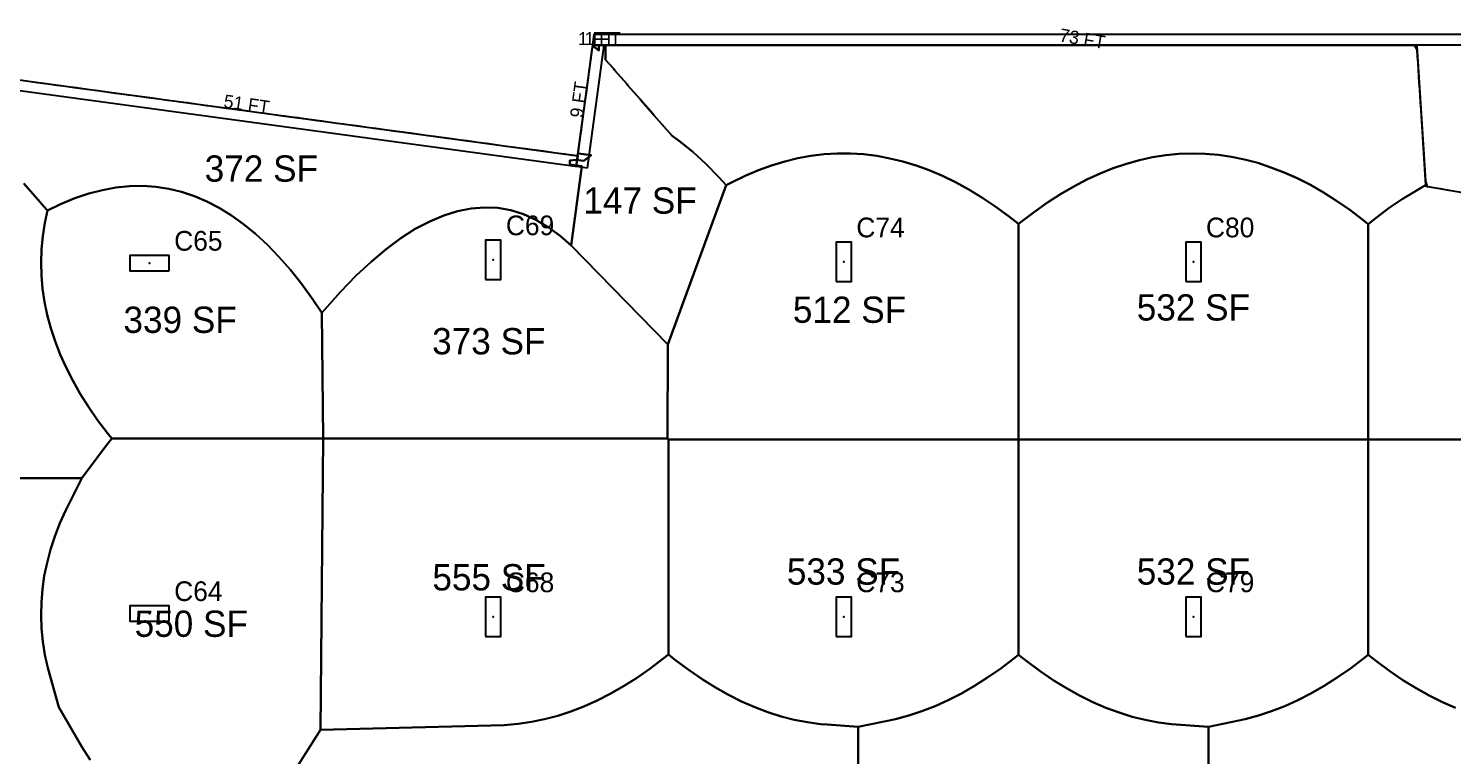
# Model space of a CAD drawing. Header units: metres. Extents: x 3272 to 9634, y 5311 to 56288.
# Drawn here: x 6863 to 8163, y 47440 to 48104 of the extents above; entities that cross this region are included whole.
import ezdxf
from ezdxf.enums import TextEntityAlignment as Align

# ---------------------------------------------------------------- set-up
doc = ezdxf.new("R2010")
doc.units = ezdxf.units.M
for name, color, linetype in [('BOUNDARY', 5, 'Continuous'), ('COL-LABEL', 2, 'Continuous'), ('COLS', 2, 'Continuous'), ('FLOOR_5_AREA_LABELS', 3, 'Continuous'), ('FLOOR_5_BOUNDARY', 5, 'Continuous'), ('FLOOR_5_COLUMNS', 7, 'Continuous'), ('FLOOR_5_FASCADE_COLUMNS', 30, 'Continuous'), ('FLOOR_5_FASCADE_WALLS', 4, 'Continuous'), ('FLOOR_5_LARGE_TRIBUTARY', 6, 'Continuous'), ('FLOOR_5_TRIBUTARY_COL_45', 2, 'Continuous'), ('FLOOR_5_TRIBUTARY_COL_46', 2, 'Continuous'), ('FLOOR_5_TRIBUTARY_COL_49', 2, 'Continuous'), ('FLOOR_5_TRIBUTARY_COL_50', 2, 'Continuous'), ('FLOOR_5_TRIBUTARY_COL_54', 2, 'Continuous'), ('FLOOR_5_TRIBUTARY_COL_58', 2, 'Continuous'), ('FLOOR_5_TRIBUTARY_COL_59', 2, 'Continuous'), ('FLOOR_5_TRIBUTARY_COL_62', 2, 'Continuous'), ('FLOOR_5_TRIBUTARY_COL_63', 2, 'Continuous'), ('FLOOR_5_TRIBUTARY_COL_64', 2, 'Continuous'), ('FLOOR_5_WALL_TRIBUTARY_161', 1, 'Continuous'), ('FLOOR_5_WALL_TRIBUTARY_162', 1, 'Continuous'), ('FLOOR_5_WALL_TRIBUTARY_164', 1, 'Continuous'), ('FLOOR_5_WALL_TRIBUTARY_165', 1, 'Continuous'), ('FLOOR_5_WALL_TRIBUTARY_180', 1, 'Continuous'), ('FLOOR_5_WALL_TRIBUTARY_181', 1, 'Continuous'), ('FLOOR_5_WALL_TRIBUTARY_182', 1, 'Continuous'), ('FLOOR_5_WALL_TRIBUTARY_183', 1, 'Continuous'), ('WALL', 4, 'Continuous')]:
    doc.layers.add(name, color=color, linetype=linetype)

msp = doc.modelspace()

# ---------------------------------------------------------------- linework, layer by layer
at = {"layer": 'BOUNDARY'}
msp.add_lwpolyline([(6775.5, 48068), (7364.4, 47988), (7378.1, 48089), (8127.7, 48089), (8130.4, 48088.2), (8138.7, 47960.2), (8174.2, 47954.2)], dxfattribs=at)
at = {"layer": 'COLS'}
for points in [[(7280.2, 47874.9), (7294.2, 47874.9), (7294.2, 47910.9), (7280.2, 47910.9)], [(7600.2, 47873), (7614.2, 47873), (7614.2, 47909), (7600.2, 47909)], [(7919.5, 47873), (7933.5, 47873), (7933.5, 47909), (7919.5, 47909)], [(6991.3, 47882.8), (6991.3, 47896.8), (6955.3, 47896.8), (6955.3, 47882.8)], [(7280.2, 47548.9), (7294.2, 47548.9), (7294.2, 47584.9), (7280.2, 47584.9)], [(7600.2, 47548.9), (7614.2, 47548.9), (7614.2, 47584.9), (7600.2, 47584.9)], [(7919.5, 47548.9), (7933.5, 47548.9), (7933.5, 47584.9), (7919.5, 47584.9)], [(6991.3, 47562.8), (6991.3, 47576.8), (6955.3, 47576.8), (6955.3, 47562.8)]]:
    msp.add_lwpolyline(points, close=True, dxfattribs=at)
at = {"layer": 'FLOOR_5_BOUNDARY'}
msp.add_lwpolyline([(6775.5, 48068), (7364.4, 47988), (7378.1, 48089), (8127.7, 48089), (8130.4, 48088.2), (8138.7, 47960.2), (8174.2, 47954.2)], dxfattribs=at)
at = {"layer": 'FLOOR_5_COLUMNS'}
for p in [(6973.3, 47889.8), (7287.2, 47892.9), (7607.2, 47891), (7926.5, 47891), (6973.3, 47569.8), (7287.2, 47566.9), (7607.2, 47566.9), (7926.5, 47566.9)]:
    msp.add_point(p, dxfattribs=at)
at = {"layer": 'FLOOR_5_FASCADE_COLUMNS'}
msp.add_lwpolyline([(8140.1, 47960), (8146, 47959), (8151.9, 47958), (8157.8, 47957), (8163.7, 47956)], dxfattribs=at)
at = {"layer": 'FLOOR_5_FASCADE_WALLS'}
for points in [[(7364.3, 47988.1), (7365.2, 47993.9), (7366, 47999.9), (7366.8, 48005.8), (7367.6, 48011.8), (7368.4, 48017.7), (7369.2, 48023.6), (7370, 48029.6), (7370.8, 48035.5), (7371.6, 48041.5), (7372.4, 48047.4), (7373.2, 48053.4), (7374, 48059.3), (7374.8, 48065.3), (7375.6, 48071.2), (7376.5, 48077.2), (7377.3, 48083.1), (7378.1, 48089)], [(7378.1, 48089), (7384.1, 48089)], [(7384.1, 48089), (7390.1, 48089)], [(7390.1, 48089), (7396.1, 48089), (7402.1, 48089), (7408.1, 48089), (7414.1, 48089), (7420.1, 48089), (7426.1, 48089), (7432.1, 48089), (7438.1, 48089), (7444.1, 48089), (7450.1, 48089), (7456.1, 48089), (7462.1, 48089), (7468.1, 48089), (7474.1, 48089), (7480.1, 48089), (7486.1, 48089), (7492.1, 48089), (7498.1, 48089), (7504.1, 48089), (7510.1, 48089), (7516.1, 48089), (7522.1, 48089), (7528.1, 48089), (7534.1, 48089), (7540.1, 48089), (7546.1, 48089), (7552.1, 48089), (7558.1, 48089), (7564.1, 48089), (7570.1, 48089), (7576.1, 48089), (7582.1, 48089), (7588.1, 48089), (7594.1, 48089), (7600.1, 48089), (7606.1, 48089), (7612.1, 48089), (7618.1, 48089), (7624.1, 48089), (7630.1, 48089), (7636.1, 48089), (7642.1, 48089), (7648.1, 48089), (7654.1, 48089), (7660.1, 48089), (7666.1, 48089), (7672.1, 48089), (7678.1, 48089), (7684.1, 48089), (7690.1, 48089), (7696.1, 48089), (7702.1, 48089), (7708.1, 48089), (7714.1, 48089), (7720.1, 48089), (7726.1, 48089), (7732.1, 48089), (7738.1, 48089), (7744.1, 48089), (7750.1, 48089), (7756.1, 48089), (7762.1, 48089), (7768.1, 48089), (7774.1, 48089), (7780.1, 48089), (7786.1, 48089), (7792.1, 48089), (7798.1, 48089), (7804.1, 48089), (7810.1, 48089), (7816.1, 48089), (7822.1, 48089), (7828.1, 48089), (7834.1, 48089), (7840.1, 48089), (7846.1, 48089), (7852.1, 48089), (7858.1, 48089), (7864.1, 48089), (7870.1, 48089), (7876.1, 48089), (7882.1, 48089), (7888.1, 48089), (7894.1, 48089), (7900.1, 48089), (7906.1, 48089), (7912.1, 48089), (7918.1, 48089), (7924.1, 48089), (7930.1, 48089), (7936.1, 48089), (7942.1, 48089), (7948.1, 48089), (7954.1, 48089), (7960.1, 48089), (7966.1, 48089), (7972.1, 48089), (7978.1, 48089), (7984.1, 48089), (7990.1, 48089), (7996.1, 48089), (8002.1, 48089), (8008.1, 48089), (8014.1, 48089), (8020.1, 48089), (8026.1, 48089), (8032.1, 48089), (8038.1, 48089), (8044.1, 48089), (8050.1, 48089), (8056.1, 48089), (8062.1, 48089), (8068.1, 48089), (8074.1, 48089), (8080.1, 48089), (8086.1, 48089), (8092.1, 48089), (8098.1, 48089), (8104.1, 48089), (8110.1, 48089), (8116.1, 48089), (8122.1, 48089), (8128.1, 48088.9), (8130.6, 48084.6), (8131, 48078.6), (8131.4, 48072.6), (8131.8, 48066.6), (8132.2, 48060.6), (8132.5, 48054.6), (8132.9, 48048.6), (8133.3, 48042.7), (8133.7, 48036.7), (8134.1, 48030.7), (8134.5, 48024.7), (8134.9, 48018.7), (8135.3, 48012.7), (8135.7, 48006.7), (8136.1, 48000.7), (8136.5, 47994.8), (8136.8, 47988.8), (8137.2, 47982.8), (8137.6, 47976.8), (8138, 47970.8), (8138.4, 47964.8), (8140.1, 47960)], [(6858.9, 48056.6), (6864.9, 48055.8), (6870.8, 48055), (6876.8, 48054.2), (6882.7, 48053.4), (6888.6, 48052.6), (6894.6, 48051.8), (6900.5, 48051), (6906.5, 48050.2), (6912.4, 48049.4), (6918.4, 48048.6), (6924.3, 48047.8), (6930.3, 48047), (6936.2, 48046.1), (6942.2, 48045.3), (6948.1, 48044.5), (6954, 48043.7), (6960, 48042.9), (6965.9, 48042.1), (6971.9, 48041.3), (6977.8, 48040.5), (6983.8, 48039.7), (6989.7, 48038.9), (6995.7, 48038.1), (7001.6, 48037.3), (7007.6, 48036.5), (7013.5, 48035.7), (7019.4, 48034.9), (7025.4, 48034), (7031.3, 48033.2), (7037.3, 48032.4), (7043.2, 48031.6), (7049.2, 48030.8), (7055.1, 48030), (7061.1, 48029.2), (7067, 48028.4), (7073, 48027.6), (7078.9, 48026.8), (7084.8, 48026), (7090.8, 48025.2), (7096.7, 48024.4), (7102.7, 48023.6), (7108.6, 48022.8), (7114.6, 48021.9), (7120.5, 48021.1), (7126.5, 48020.3), (7132.4, 48019.5), (7138.4, 48018.7), (7144.3, 48017.9), (7150.2, 48017.1), (7156.2, 48016.3), (7162.1, 48015.5), (7168.1, 48014.7), (7174, 48013.9), (7180, 48013.1), (7185.9, 48012.3), (7191.9, 48011.5), (7197.8, 48010.6), (7203.8, 48009.8), (7209.7, 48009), (7215.6, 48008.2), (7221.6, 48007.4), (7227.5, 48006.6), (7233.5, 48005.8), (7239.4, 48005), (7245.4, 48004.2), (7251.3, 48003.4), (7257.3, 48002.6), (7263.2, 48001.8), (7269.2, 48001), (7275.1, 48000.2), (7281.1, 47999.4), (7287, 47998.5), (7292.9, 47997.7), (7298.9, 47996.9), (7304.8, 47996.1), (7310.8, 47995.3), (7316.7, 47994.5), (7322.7, 47993.7), (7328.6, 47992.9), (7334.6, 47992.1), (7340.5, 47991.3), (7346.5, 47990.5), (7352.4, 47989.7), (7358.3, 47988.9), (7364.3, 47988.1)]]:
    msp.add_lwpolyline(points, dxfattribs=at)
at = {"layer": 'FLOOR_5_LARGE_TRIBUTARY'}
for points in [[(7357.1, 47983.6), (7362.8, 47984.2), (7369.8, 47983.3), (7376.5, 47988.4), (7364.6, 47990), (7365.7, 47998), (7367.3, 48009.8), (7368.9, 48021.7), (7370.6, 48033.6), (7372.2, 48045.5), (7373.8, 48057.4), (7375.4, 48069.3), (7377, 48081.2), (7378, 48088.5), (7383.7, 48084), (7383.7, 48089), (7389.7, 48089), (7389.7, 48075.6), (7397.3, 48067.3), (7397.8, 48066.3), (7409.3, 48053.4), (7409.8, 48052.5), (7421.3, 48039.6), (7421.9, 48038.8), (7433.3, 48025.9), (7433.9, 48025), (7445.3, 48012.1), (7445.9, 48011.3), (7450.4, 48006.1), (7457.3, 48001.4), (7469.3, 47991.7), (7481.3, 47980.7), (7493.3, 47968.5), (7500, 47961), (7446.7, 47815.6), (7358.3, 47906), (7368.1, 47978.5), (7357.2, 47979.9), (7357.1, 47983.6)], [(7383.7, 48084), (7378, 48088.5), (7378.1, 48089), (7383.7, 48089), (7383.7, 48084)], [(7781.3, 47936.9), (7769.3, 47927.7), (7766.8, 47925.7), (7757.3, 47933.2), (7745.3, 47941.9), (7733.3, 47949.9), (7721.3, 47957.2), (7709.3, 47963.8), (7697.3, 47969.6), (7685.3, 47974.7), (7673.3, 47979), (7661.3, 47982.7), (7649.3, 47985.6), (7637.3, 47987.8), (7625.3, 47989.3), (7613.3, 47990), (7601.3, 47990), (7589.3, 47989.3), (7577.3, 47987.8), (7565.3, 47985.7), (7553.3, 47982.8), (7541.3, 47979.1), (7529.3, 47974.8), (7517.3, 47969.7), (7505.3, 47963.9), (7500, 47961), (7493.3, 47968.5), (7481.3, 47980.7), (7469.3, 47991.7), (7457.3, 48001.4), (7450.4, 48006.1), (7445.9, 48011.3), (7445.3, 48012.1), (7433.9, 48025), (7433.3, 48025.9), (7421.9, 48038.8), (7421.3, 48039.6), (7409.8, 48052.5), (7409.3, 48053.4), (7397.8, 48066.3), (7397.3, 48067.3), (7389.7, 48075.6), (7389.7, 48089), (7397.3, 48089), (7409.3, 48089), (7421.3, 48089), (7433.3, 48089), (7445.3, 48089), (7457.3, 48089), (7469.3, 48089), (7481.3, 48089), (7493.3, 48089), (7505.3, 48089), (7517.3, 48089), (7529.3, 48089), (7541.3, 48089), (7553.3, 48089), (7565.3, 48089), (7577.3, 48089), (7589.3, 48089), (7601.3, 48089), (7613.3, 48089), (7625.3, 48089), (7637.3, 48089), (7649.3, 48089), (7661.3, 48089), (7673.3, 48089), (7685.3, 48089), (7697.3, 48089), (7709.3, 48089), (7721.3, 48089), (7733.3, 48089), (7745.3, 48089), (7757.3, 48089), (7769.3, 48089), (7781.3, 48089), (7793.3, 48089), (7805.3, 48089), (7817.3, 48089), (7829.3, 48089), (7841.3, 48089), (7853.3, 48089), (7865.3, 48089), (7877.3, 48089), (7889.3, 48089), (7901.3, 48089), (7913.3, 48089), (7925.3, 48089), (7937.3, 48089), (7949.3, 48089), (7961.3, 48089), (7973.3, 48089), (7985.3, 48089), (7997.3, 48089), (8009.3, 48089), (8021.3, 48089), (8033.3, 48089), (8045.3, 48089), (8057.3, 48089), (8069.3, 48089), (8081.3, 48089), (8093.3, 48089), (8105.3, 48089), (8117.3, 48089), (8127.7, 48089), (8129.3, 48088.5), (8130.4, 48088.2), (8138.6, 47961.1), (8129.3, 47955.8), (8117.3, 47948.4), (8105.3, 47940.3), (8093.3, 47931.4), (8086.1, 47925.6), (8081.3, 47929.6), (8069.3, 47938.6), (8057.3, 47946.9), (8045.3, 47954.4), (8033.3, 47961.3), (8021.3, 47967.4), (8009.3, 47972.8), (7997.3, 47977.4), (7985.3, 47981.4), (7973.3, 47984.6), (7961.3, 47987), (7949.3, 47988.8), (7937.3, 47989.8), (7925.3, 47990.1), (7913.3, 47989.7), (7901.3, 47988.5), (7889.3, 47986.6), (7877.3, 47984), (7865.3, 47980.6), (7853.3, 47976.6), (7841.3, 47971.8), (7829.3, 47966.2), (7817.3, 47960), (7805.3, 47953), (7793.3, 47945.3), (7781.3, 47936.9)], [(7446.7, 47815.6), (7500, 47961), (7505.3, 47963.9), (7517.3, 47969.7), (7529.3, 47974.8), (7541.3, 47979.1), (7553.3, 47982.8), (7565.3, 47985.7), (7577.3, 47987.8), (7589.3, 47989.3), (7601.3, 47990), (7613.3, 47990), (7625.3, 47989.3), (7637.3, 47987.8), (7649.3, 47985.6), (7661.3, 47982.7), (7673.3, 47979), (7685.3, 47974.7), (7697.3, 47969.6), (7709.3, 47963.8), (7721.3, 47957.2), (7733.3, 47949.9), (7745.3, 47941.9), (7757.3, 47933.2), (7766.8, 47925.7), (7766.8, 47728.9), (7447.2, 47728.9), (7446.2, 47729.9), (7446.7, 47815.6)], [(7766.8, 47925.7), (7769.3, 47927.7), (7781.3, 47936.9), (7793.3, 47945.3), (7805.3, 47953), (7817.3, 47960), (7829.3, 47966.2), (7841.3, 47971.8), (7853.3, 47976.6), (7865.3, 47980.6), (7877.3, 47984), (7889.3, 47986.6), (7901.3, 47988.5), (7913.3, 47989.7), (7925.3, 47990.1), (7937.3, 47989.8), (7949.3, 47988.8), (7961.3, 47987), (7973.3, 47984.6), (7985.3, 47981.4), (7997.3, 47977.4), (8009.3, 47972.8), (8021.3, 47967.4), (8033.3, 47961.3), (8045.3, 47954.4), (8057.3, 47946.9), (8069.3, 47938.6), (8081.3, 47929.6), (8086.1, 47925.6), (8086.1, 47728.9), (7766.8, 47728.9), (7766.8, 47728.9), (7766.8, 47925.7)], [(6903.2, 47782.6), (6897.1, 47794.6), (6891.7, 47806.6), (6887, 47818.6), (6883, 47830.6), (6879.8, 47842.6), (6877.3, 47854.6), (6875.5, 47866.6), (6874.5, 47878.6), (6874.2, 47890.6), (6874.6, 47902.6), (6875.7, 47914.6), (6877.6, 47926.6), (6880.1, 47937.9), (6892.1, 47943.8), (6905, 47949.2), (6917.7, 47953.5), (6930.2, 47956.7), (6942.6, 47959), (6954.9, 47960.3), (6967.1, 47960.5), (6979.1, 47959.7), (6990.9, 47957.9), (7002.6, 47955.1), (7014.2, 47951.2), (7025.7, 47946.3), (7037, 47940.5), (7048.2, 47933.5), (7059.2, 47925.6), (7070.1, 47916.7), (7080.9, 47906.7), (7091.5, 47895.7), (7102, 47883.7), (7112.3, 47870.7), (7122.5, 47856.6), (7130.7, 47844.4), (7131.8, 47729.9), (7131.7, 47729.8), (6938.9, 47729.8), (6935, 47734.6), (6925.9, 47746.6), (6917.6, 47758.6), (6910, 47770.6), (6903.2, 47782.6)], [(8405.6, 47728.9), (8086.1, 47728.9), (8086.1, 47728.9), (8086.1, 47925.6), (8093.3, 47931.4), (8105.3, 47940.3), (8117.3, 47948.4), (8129.3, 47955.8), (8138.6, 47961.1), (8138.7, 47960.2), (8174.2, 47954.2), (8198.4, 47942.3), (8216.4, 47942.2), (8240.6, 47930.2), (8282.1, 47924.2), (8288.8, 47918.2), (8324.2, 47912.1), (8330.9, 47906.2), (8366.3, 47900), (8373, 47894.3), (8405.6, 47898), (8405.6, 47728.9)], [(7133.4, 47847.7), (7147.7, 47863.7), (7161.8, 47878.2), (7175.6, 47891.2), (7189.3, 47902.6), (7202.8, 47912.6), (7216, 47921.1), (7229.1, 47928.1), (7241.9, 47933.5), (7254.6, 47937.5), (7267, 47939.9), (7279.2, 47940.8), (7291.3, 47940.3), (7303.1, 47938.2), (7314.7, 47934.6), (7326.1, 47929.5), (7337.4, 47922.9), (7348.4, 47914.8), (7358.3, 47906), (7446.7, 47815.6), (7446.2, 47729.9), (7131.8, 47729.9), (7130.7, 47844.4), (7133.4, 47847.7)], [(7131.8, 47729.9), (7446.2, 47729.9), (7447.2, 47728.9), (7447.2, 47532.5), (7442, 47528.4), (7430, 47519.3), (7418, 47511), (7406, 47503.5), (7394, 47496.6), (7382, 47490.5), (7370, 47485.1), (7358, 47480.5), (7346, 47476.5), (7334, 47473.3), (7322, 47470.9), (7310, 47469.1), (7297, 47468), (7129.3, 47463.8), (7131.7, 47729.8), (7131.8, 47729.9)], [(7447.2, 47532.5), (7447.2, 47728.9), (7766.8, 47728.9), (7766.8, 47728.9), (7766.8, 47532.2), (7762.6, 47528.8), (7750.6, 47519.7), (7738.6, 47511.4), (7726.6, 47503.8), (7714.6, 47496.9), (7702.6, 47490.8), (7690.6, 47485.4), (7678.6, 47480.7), (7666.6, 47476.7), (7654.6, 47473.5), (7620.4, 47466.3), (7592.2, 47468.5), (7586, 47468.9), (7574, 47470.6), (7562, 47472.9), (7550, 47476), (7538, 47479.9), (7526, 47484.4), (7514, 47489.7), (7502, 47495.7), (7490, 47502.4), (7478, 47509.9), (7466, 47518.1), (7454, 47527), (7447.2, 47532.5)], [(7766.8, 47532.2), (7766.8, 47728.9), (8086.1, 47728.9), (8086.1, 47728.9), (8086.1, 47532.2), (8081.9, 47528.8), (8069.9, 47519.7), (8057.9, 47511.4), (8045.9, 47503.8), (8033.9, 47496.9), (8021.9, 47490.8), (8009.9, 47485.4), (7997.9, 47480.7), (7985.9, 47476.7), (7973.9, 47473.5), (7940.2, 47466.4), (7906.6, 47468.8), (7894.6, 47470.4), (7882.6, 47472.7), (7870.6, 47475.7), (7858.6, 47479.4), (7846.6, 47483.9), (7834.6, 47489.1), (7822.6, 47495), (7810.6, 47501.7), (7798.6, 47509.1), (7786.6, 47517.2), (7774.6, 47526), (7766.8, 47532.2)]]:
    msp.add_lwpolyline(points, close=True, dxfattribs=at)
for points in [[(6857, 48056.9), (6868.9, 48055.3), (6880.8, 48053.7), (6892.7, 48052.1), (6904.5, 48050.4), (6916.4, 48048.8), (6928.3, 48047.2), (6940.2, 48045.6), (6952.1, 48044), (6964, 48042.4), (6975.9, 48040.8), (6987.8, 48039.2), (6999.7, 48037.5), (7011.6, 48035.9), (7023.5, 48034.3), (7035.3, 48032.7), (7047.2, 48031.1), (7059.1, 48029.5), (7071, 48027.9), (7082.9, 48026.2), (7094.8, 48024.6), (7106.7, 48023), (7118.6, 48021.4), (7130.5, 48019.8), (7142.4, 48018.2), (7154.3, 48016.6), (7166.1, 48014.9), (7178, 48013.3), (7189.9, 48011.7), (7201.8, 48010.1), (7213.7, 48008.5), (7225.6, 48006.9), (7237.5, 48005.3), (7249.4, 48003.7), (7261.3, 48002), (7273.2, 48000.4), (7285.1, 47998.8), (7296.9, 47997.2), (7308.8, 47995.6), (7320.7, 47994), (7332.6, 47992.4), (7344.5, 47990.7), (7356.4, 47989.1), (7363.4, 47988.2), (7364.4, 47988), (7364.6, 47990), (7376.5, 47988.4), (7369.8, 47983.3), (7362.8, 47984.2), (7357.1, 47983.6), (7357.2, 47979.9), (7368.1, 47978.5), (7358.3, 47906), (7348.4, 47914.8), (7337.4, 47922.9), (7326.1, 47929.5), (7314.7, 47934.6), (7303.1, 47938.2), (7291.3, 47940.3), (7279.2, 47940.8), (7267, 47939.9), (7254.6, 47937.5), (7241.9, 47933.5), (7229.1, 47928.1), (7216, 47921.1), (7202.8, 47912.6), (7189.3, 47902.6), (7175.6, 47891.2), (7161.8, 47878.2), (7147.7, 47863.7), (7133.4, 47847.7), (7130.7, 47844.4), (7122.5, 47856.6), (7112.3, 47870.7), (7102, 47883.7), (7091.5, 47895.7), (7080.9, 47906.7), (7070.1, 47916.7), (7059.2, 47925.6), (7048.2, 47933.5), (7037, 47940.5), (7025.7, 47946.3), (7014.2, 47951.2), (7002.6, 47955.1), (6990.9, 47957.9), (6979.1, 47959.7), (6967.1, 47960.5), (6954.9, 47960.3), (6942.6, 47959), (6930.2, 47956.7), (6917.7, 47953.5), (6905, 47949.2), (6892.1, 47943.8), (6880.1, 47937.9), (6879.5, 47938.6), (6879.3, 47938.8), (6869, 47950.6), (6868.9, 47950.8), (6858.5, 47962.6)], [(6858.5, 47962.6), (6868.9, 47950.8), (6869, 47950.6), (6879.3, 47938.8), (6879.5, 47938.6), (6880.1, 47937.9), (6877.6, 47926.6), (6875.7, 47914.6), (6874.6, 47902.6), (6874.2, 47890.6), (6874.5, 47878.6), (6875.5, 47866.6), (6877.3, 47854.6), (6879.8, 47842.6), (6883, 47830.6), (6887, 47818.6), (6891.7, 47806.6), (6897.1, 47794.6), (6903.2, 47782.6), (6910, 47770.6), (6917.6, 47758.6), (6925.9, 47746.6), (6935, 47734.6), (6938.9, 47729.8), (6933.2, 47722.6), (6911.6, 47693.5), (6781, 47693.5)], [(6919.2, 47436.3), (6911.4, 47448.3), (6890.4, 47484.3), (6880.4, 47520.3), (6877.7, 47532.3), (6875.8, 47544.3), (6874.6, 47556.3), (6874.2, 47568.3), (6874.5, 47580.3), (6875.5, 47592.3), (6877.2, 47604.3), (6879.7, 47616.3), (6882.9, 47628.3), (6886.8, 47640.3), (6891.4, 47652.3), (6896.8, 47664.3), (6911.6, 47693.5), (6933.2, 47722.6), (6938.9, 47729.8), (7131.7, 47729.8), (7129.3, 47463.8), (7070.6, 47370.8)], [(8165.9, 47483.9), (8153.9, 47489.1), (8141.9, 47495), (8129.9, 47501.7), (8117.9, 47509.1), (8105.9, 47517.2), (8093.9, 47526), (8086.1, 47532.2), (8086.1, 47532.2), (8086.1, 47728.9), (8405.6, 47728.9)], [(6781, 47693.5), (6911.6, 47693.5), (6896.8, 47664.3), (6891.4, 47652.3), (6886.8, 47640.3), (6882.9, 47628.3), (6879.7, 47616.3), (6877.2, 47604.3), (6875.5, 47592.3), (6874.5, 47580.3), (6874.2, 47568.3), (6874.6, 47556.3), (6875.8, 47544.3), (6877.7, 47532.3), (6880.4, 47520.3), (6890.4, 47484.3), (6911.4, 47448.3), (6919.2, 47436.3)], [(7070.6, 47370.8), (7129.3, 47463.8), (7297, 47468), (7310, 47469.1), (7322, 47470.9), (7334, 47473.3), (7346, 47476.5), (7358, 47480.5), (7370, 47485.1), (7382, 47490.5), (7394, 47496.6), (7406, 47503.5), (7418, 47511), (7430, 47519.3), (7442, 47528.4), (7447.2, 47532.5), (7454, 47527), (7466, 47518.1), (7478, 47509.9), (7490, 47502.4), (7502, 47495.7), (7514, 47489.7), (7526, 47484.4), (7538, 47479.9), (7550, 47476), (7562, 47472.9), (7574, 47470.6), (7586, 47468.9), (7592.2, 47468.5), (7620.4, 47466.3), (7620.4, 47421.6)], [(7620.4, 47421.6), (7620.4, 47466.3), (7654.6, 47473.5), (7666.6, 47476.7), (7678.6, 47480.7), (7690.6, 47485.4), (7702.6, 47490.8), (7714.6, 47496.9), (7726.6, 47503.8), (7738.6, 47511.4), (7750.6, 47519.7), (7762.6, 47528.8), (7766.8, 47532.2), (7774.6, 47526), (7786.6, 47517.2), (7798.6, 47509.1), (7810.6, 47501.7), (7822.6, 47495), (7834.6, 47489.1), (7846.6, 47483.9), (7858.6, 47479.4), (7870.6, 47475.7), (7882.6, 47472.7), (7894.6, 47470.4), (7906.6, 47468.8), (7940.2, 47466.4), (7940.2, 47419.4)], [(7940.2, 47419.4), (7940.2, 47466.4), (7973.9, 47473.5), (7985.9, 47476.7), (7997.9, 47480.7), (8009.9, 47485.4), (8021.9, 47490.8), (8033.9, 47496.9), (8045.9, 47503.8), (8057.9, 47511.4), (8069.9, 47519.7), (8081.9, 47528.8), (8086.1, 47532.2), (8093.9, 47526), (8105.9, 47517.2), (8117.9, 47509.1), (8129.9, 47501.7), (8141.9, 47495), (8153.9, 47489.1), (8165.9, 47483.9)]]:
    msp.add_lwpolyline(points, dxfattribs=at)
at = {"layer": 'FLOOR_5_TRIBUTARY_COL_45'}
msp.add_lwpolyline([(7766.8, 47532.2), (7766.8, 47728.9), (8086.1, 47728.9), (8086.1, 47728.9), (8086.1, 47532.2), (8081.9, 47528.8), (8069.9, 47519.7), (8057.9, 47511.4), (8045.9, 47503.8), (8033.9, 47496.9), (8021.9, 47490.8), (8009.9, 47485.4), (7997.9, 47480.7), (7985.9, 47476.7), (7973.9, 47473.5), (7940.2, 47466.4), (7906.6, 47468.8), (7894.6, 47470.4), (7882.6, 47472.7), (7870.6, 47475.7), (7858.6, 47479.4), (7846.6, 47483.9), (7834.6, 47489.1), (7822.6, 47495), (7810.6, 47501.7), (7798.6, 47509.1), (7786.6, 47517.2), (7774.6, 47526), (7766.8, 47532.2)], close=True, dxfattribs=at)
at = {"layer": 'FLOOR_5_TRIBUTARY_COL_46'}
msp.add_lwpolyline([(8165.9, 47483.9), (8153.9, 47489.1), (8141.9, 47495), (8129.9, 47501.7), (8117.9, 47509.1), (8105.9, 47517.2), (8093.9, 47526), (8086.1, 47532.2), (8086.1, 47532.2), (8086.1, 47728.9), (8405.6, 47728.9)], dxfattribs=at)
at = {"layer": 'FLOOR_5_TRIBUTARY_COL_49'}
msp.add_lwpolyline([(7766.8, 47925.7), (7769.3, 47927.7), (7781.3, 47936.9), (7793.3, 47945.3), (7805.3, 47953), (7817.3, 47960), (7829.3, 47966.2), (7841.3, 47971.8), (7853.3, 47976.6), (7865.3, 47980.6), (7877.3, 47984), (7889.3, 47986.6), (7901.3, 47988.5), (7913.3, 47989.7), (7925.3, 47990.1), (7937.3, 47989.8), (7949.3, 47988.8), (7961.3, 47987), (7973.3, 47984.6), (7985.3, 47981.4), (7997.3, 47977.4), (8009.3, 47972.8), (8021.3, 47967.4), (8033.3, 47961.3), (8045.3, 47954.4), (8057.3, 47946.9), (8069.3, 47938.6), (8081.3, 47929.6), (8086.1, 47925.6), (8086.1, 47728.9), (7766.8, 47728.9), (7766.8, 47728.9), (7766.8, 47925.7)], close=True, dxfattribs=at)
at = {"layer": 'FLOOR_5_TRIBUTARY_COL_50'}
msp.add_lwpolyline([(8405.6, 47728.9), (8086.1, 47728.9), (8086.1, 47728.9), (8086.1, 47925.6), (8093.3, 47931.4), (8105.3, 47940.3), (8117.3, 47948.4), (8129.3, 47955.8), (8138.6, 47961.1), (8138.7, 47960.2), (8174.2, 47954.2), (8198.4, 47942.3), (8216.4, 47942.2), (8240.6, 47930.2), (8282.1, 47924.2), (8288.8, 47918.2), (8324.2, 47912.1), (8330.9, 47906.2), (8366.3, 47900), (8373, 47894.3), (8405.6, 47898), (8405.6, 47728.9)], close=True, dxfattribs=at)
at = {"layer": 'FLOOR_5_TRIBUTARY_COL_54'}
msp.add_lwpolyline([(6919.2, 47436.3), (6911.4, 47448.3), (6890.4, 47484.3), (6880.4, 47520.3), (6877.7, 47532.3), (6875.8, 47544.3), (6874.6, 47556.3), (6874.2, 47568.3), (6874.5, 47580.3), (6875.5, 47592.3), (6877.2, 47604.3), (6879.7, 47616.3), (6882.9, 47628.3), (6886.8, 47640.3), (6891.4, 47652.3), (6896.8, 47664.3), (6911.6, 47693.5), (6933.2, 47722.6), (6938.9, 47729.8), (7131.7, 47729.8), (7129.3, 47463.8), (7070.6, 47370.8)], dxfattribs=at)
at = {"layer": 'FLOOR_5_TRIBUTARY_COL_58'}
msp.add_lwpolyline([(7447.2, 47532.5), (7447.2, 47728.9), (7766.8, 47728.9), (7766.8, 47728.9), (7766.8, 47532.2), (7762.6, 47528.8), (7750.6, 47519.7), (7738.6, 47511.4), (7726.6, 47503.8), (7714.6, 47496.9), (7702.6, 47490.8), (7690.6, 47485.4), (7678.6, 47480.7), (7666.6, 47476.7), (7654.6, 47473.5), (7620.4, 47466.3), (7592.2, 47468.5), (7586, 47468.9), (7574, 47470.6), (7562, 47472.9), (7550, 47476), (7538, 47479.9), (7526, 47484.4), (7514, 47489.7), (7502, 47495.7), (7490, 47502.4), (7478, 47509.9), (7466, 47518.1), (7454, 47527), (7447.2, 47532.5)], close=True, dxfattribs=at)
at = {"layer": 'FLOOR_5_TRIBUTARY_COL_59'}
msp.add_lwpolyline([(7446.7, 47815.6), (7500, 47961), (7505.3, 47963.9), (7517.3, 47969.7), (7529.3, 47974.8), (7541.3, 47979.1), (7553.3, 47982.8), (7565.3, 47985.7), (7577.3, 47987.8), (7589.3, 47989.3), (7601.3, 47990), (7613.3, 47990), (7625.3, 47989.3), (7637.3, 47987.8), (7649.3, 47985.6), (7661.3, 47982.7), (7673.3, 47979), (7685.3, 47974.7), (7697.3, 47969.6), (7709.3, 47963.8), (7721.3, 47957.2), (7733.3, 47949.9), (7745.3, 47941.9), (7757.3, 47933.2), (7766.8, 47925.7), (7766.8, 47728.9), (7447.2, 47728.9), (7446.2, 47729.9), (7446.7, 47815.6)], close=True, dxfattribs=at)
at = {"layer": 'FLOOR_5_TRIBUTARY_COL_62'}
msp.add_lwpolyline([(7131.8, 47729.9), (7446.2, 47729.9), (7447.2, 47728.9), (7447.2, 47532.5), (7442, 47528.4), (7430, 47519.3), (7418, 47511), (7406, 47503.5), (7394, 47496.6), (7382, 47490.5), (7370, 47485.1), (7358, 47480.5), (7346, 47476.5), (7334, 47473.3), (7322, 47470.9), (7310, 47469.1), (7297, 47468), (7129.3, 47463.8), (7131.7, 47729.8), (7131.8, 47729.9)], close=True, dxfattribs=at)
at = {"layer": 'FLOOR_5_TRIBUTARY_COL_63'}
msp.add_lwpolyline([(7133.4, 47847.7), (7147.7, 47863.7), (7161.8, 47878.2), (7175.6, 47891.2), (7189.3, 47902.6), (7202.8, 47912.6), (7216, 47921.1), (7229.1, 47928.1), (7241.9, 47933.5), (7254.6, 47937.5), (7267, 47939.9), (7279.2, 47940.8), (7291.3, 47940.3), (7303.1, 47938.2), (7314.7, 47934.6), (7326.1, 47929.5), (7337.4, 47922.9), (7348.4, 47914.8), (7358.3, 47906), (7446.7, 47815.6), (7446.2, 47729.9), (7131.8, 47729.9), (7130.7, 47844.4), (7133.4, 47847.7)], close=True, dxfattribs=at)
at = {"layer": 'FLOOR_5_TRIBUTARY_COL_64'}
msp.add_lwpolyline([(6903.2, 47782.6), (6897.1, 47794.6), (6891.7, 47806.6), (6887, 47818.6), (6883, 47830.6), (6879.8, 47842.6), (6877.3, 47854.6), (6875.5, 47866.6), (6874.5, 47878.6), (6874.2, 47890.6), (6874.6, 47902.6), (6875.7, 47914.6), (6877.6, 47926.6), (6880.1, 47937.9), (6892.1, 47943.8), (6905, 47949.2), (6917.7, 47953.5), (6930.2, 47956.7), (6942.6, 47959), (6954.9, 47960.3), (6967.1, 47960.5), (6979.1, 47959.7), (6990.9, 47957.9), (7002.6, 47955.1), (7014.2, 47951.2), (7025.7, 47946.3), (7037, 47940.5), (7048.2, 47933.5), (7059.2, 47925.6), (7070.1, 47916.7), (7080.9, 47906.7), (7091.5, 47895.7), (7102, 47883.7), (7112.3, 47870.7), (7122.5, 47856.6), (7130.7, 47844.4), (7131.8, 47729.9), (7131.7, 47729.8), (6938.9, 47729.8), (6935, 47734.6), (6925.9, 47746.6), (6917.6, 47758.6), (6910, 47770.6), (6903.2, 47782.6)], close=True, dxfattribs=at)
at = {"layer": 'FLOOR_5_WALL_TRIBUTARY_161'}
msp.add_lwpolyline([(7620.4, 47421.6), (7620.4, 47466.3), (7654.6, 47473.5), (7666.6, 47476.7), (7678.6, 47480.7), (7690.6, 47485.4), (7702.6, 47490.8), (7714.6, 47496.9), (7726.6, 47503.8), (7738.6, 47511.4), (7750.6, 47519.7), (7762.6, 47528.8), (7766.8, 47532.2), (7774.6, 47526), (7786.6, 47517.2), (7798.6, 47509.1), (7810.6, 47501.7), (7822.6, 47495), (7834.6, 47489.1), (7846.6, 47483.9), (7858.6, 47479.4), (7870.6, 47475.7), (7882.6, 47472.7), (7894.6, 47470.4), (7906.6, 47468.8), (7940.2, 47466.4), (7940.2, 47419.4)], dxfattribs=at)
at = {"layer": 'FLOOR_5_WALL_TRIBUTARY_162'}
msp.add_lwpolyline([(7940.2, 47419.4), (7940.2, 47466.4), (7973.9, 47473.5), (7985.9, 47476.7), (7997.9, 47480.7), (8009.9, 47485.4), (8021.9, 47490.8), (8033.9, 47496.9), (8045.9, 47503.8), (8057.9, 47511.4), (8069.9, 47519.7), (8081.9, 47528.8), (8086.1, 47532.2), (8093.9, 47526), (8105.9, 47517.2), (8117.9, 47509.1), (8129.9, 47501.7), (8141.9, 47495), (8153.9, 47489.1), (8165.9, 47483.9)], dxfattribs=at)
at = {"layer": 'FLOOR_5_WALL_TRIBUTARY_164'}
msp.add_lwpolyline([(6858.5, 47962.6), (6868.9, 47950.8), (6869, 47950.6), (6879.3, 47938.8), (6879.5, 47938.6), (6880.1, 47937.9), (6877.6, 47926.6), (6875.7, 47914.6), (6874.6, 47902.6), (6874.2, 47890.6), (6874.5, 47878.6), (6875.5, 47866.6), (6877.3, 47854.6), (6879.8, 47842.6), (6883, 47830.6), (6887, 47818.6), (6891.7, 47806.6), (6897.1, 47794.6), (6903.2, 47782.6), (6910, 47770.6), (6917.6, 47758.6), (6925.9, 47746.6), (6935, 47734.6), (6938.9, 47729.8), (6933.2, 47722.6), (6911.6, 47693.5), (6781, 47693.5)], dxfattribs=at)
at = {"layer": 'FLOOR_5_WALL_TRIBUTARY_165'}
msp.add_lwpolyline([(6781, 47693.5), (6911.6, 47693.5), (6896.8, 47664.3), (6891.4, 47652.3), (6886.8, 47640.3), (6882.9, 47628.3), (6879.7, 47616.3), (6877.2, 47604.3), (6875.5, 47592.3), (6874.5, 47580.3), (6874.2, 47568.3), (6874.6, 47556.3), (6875.8, 47544.3), (6877.7, 47532.3), (6880.4, 47520.3), (6890.4, 47484.3), (6911.4, 47448.3), (6919.2, 47436.3)], dxfattribs=at)
at = {"layer": 'FLOOR_5_WALL_TRIBUTARY_180'}
msp.add_lwpolyline([(7070.6, 47370.8), (7129.3, 47463.8), (7297, 47468), (7310, 47469.1), (7322, 47470.9), (7334, 47473.3), (7346, 47476.5), (7358, 47480.5), (7370, 47485.1), (7382, 47490.5), (7394, 47496.6), (7406, 47503.5), (7418, 47511), (7430, 47519.3), (7442, 47528.4), (7447.2, 47532.5), (7454, 47527), (7466, 47518.1), (7478, 47509.9), (7490, 47502.4), (7502, 47495.7), (7514, 47489.7), (7526, 47484.4), (7538, 47479.9), (7550, 47476), (7562, 47472.9), (7574, 47470.6), (7586, 47468.9), (7592.2, 47468.5), (7620.4, 47466.3), (7620.4, 47421.6)], dxfattribs=at)
at = {"layer": 'FLOOR_5_WALL_TRIBUTARY_181'}
for points in [[(7383.7, 48084), (7378, 48088.5), (7378.1, 48089), (7383.7, 48089), (7383.7, 48084)], [(7781.3, 47936.9), (7769.3, 47927.7), (7766.8, 47925.7), (7757.3, 47933.2), (7745.3, 47941.9), (7733.3, 47949.9), (7721.3, 47957.2), (7709.3, 47963.8), (7697.3, 47969.6), (7685.3, 47974.7), (7673.3, 47979), (7661.3, 47982.7), (7649.3, 47985.6), (7637.3, 47987.8), (7625.3, 47989.3), (7613.3, 47990), (7601.3, 47990), (7589.3, 47989.3), (7577.3, 47987.8), (7565.3, 47985.7), (7553.3, 47982.8), (7541.3, 47979.1), (7529.3, 47974.8), (7517.3, 47969.7), (7505.3, 47963.9), (7500, 47961), (7493.3, 47968.5), (7481.3, 47980.7), (7469.3, 47991.7), (7457.3, 48001.4), (7450.4, 48006.1), (7445.9, 48011.3), (7445.3, 48012.1), (7433.9, 48025), (7433.3, 48025.9), (7421.9, 48038.8), (7421.3, 48039.6), (7409.8, 48052.5), (7409.3, 48053.4), (7397.8, 48066.3), (7397.3, 48067.3), (7389.7, 48075.6), (7389.7, 48089), (7397.3, 48089), (7409.3, 48089), (7421.3, 48089), (7433.3, 48089), (7445.3, 48089), (7457.3, 48089), (7469.3, 48089), (7481.3, 48089), (7493.3, 48089), (7505.3, 48089), (7517.3, 48089), (7529.3, 48089), (7541.3, 48089), (7553.3, 48089), (7565.3, 48089), (7577.3, 48089), (7589.3, 48089), (7601.3, 48089), (7613.3, 48089), (7625.3, 48089), (7637.3, 48089), (7649.3, 48089), (7661.3, 48089), (7673.3, 48089), (7685.3, 48089), (7697.3, 48089), (7709.3, 48089), (7721.3, 48089), (7733.3, 48089), (7745.3, 48089), (7757.3, 48089), (7769.3, 48089), (7781.3, 48089), (7793.3, 48089), (7805.3, 48089), (7817.3, 48089), (7829.3, 48089), (7841.3, 48089), (7853.3, 48089), (7865.3, 48089), (7877.3, 48089), (7889.3, 48089), (7901.3, 48089), (7913.3, 48089), (7925.3, 48089), (7937.3, 48089), (7949.3, 48089), (7961.3, 48089), (7973.3, 48089), (7985.3, 48089), (7997.3, 48089), (8009.3, 48089), (8021.3, 48089), (8033.3, 48089), (8045.3, 48089), (8057.3, 48089), (8069.3, 48089), (8081.3, 48089), (8093.3, 48089), (8105.3, 48089), (8117.3, 48089), (8127.7, 48089), (8129.3, 48088.5), (8130.4, 48088.2), (8138.6, 47961.1), (8129.3, 47955.8), (8117.3, 47948.4), (8105.3, 47940.3), (8093.3, 47931.4), (8086.1, 47925.6), (8081.3, 47929.6), (8069.3, 47938.6), (8057.3, 47946.9), (8045.3, 47954.4), (8033.3, 47961.3), (8021.3, 47967.4), (8009.3, 47972.8), (7997.3, 47977.4), (7985.3, 47981.4), (7973.3, 47984.6), (7961.3, 47987), (7949.3, 47988.8), (7937.3, 47989.8), (7925.3, 47990.1), (7913.3, 47989.7), (7901.3, 47988.5), (7889.3, 47986.6), (7877.3, 47984), (7865.3, 47980.6), (7853.3, 47976.6), (7841.3, 47971.8), (7829.3, 47966.2), (7817.3, 47960), (7805.3, 47953), (7793.3, 47945.3), (7781.3, 47936.9)]]:
    msp.add_lwpolyline(points, close=True, dxfattribs=at)
at = {"layer": 'FLOOR_5_WALL_TRIBUTARY_182'}
msp.add_lwpolyline([(7357.1, 47983.6), (7362.8, 47984.2), (7369.8, 47983.3), (7376.5, 47988.4), (7364.6, 47990), (7365.7, 47998), (7367.3, 48009.8), (7368.9, 48021.7), (7370.6, 48033.6), (7372.2, 48045.5), (7373.8, 48057.4), (7375.4, 48069.3), (7377, 48081.2), (7378, 48088.5), (7383.7, 48084), (7383.7, 48089), (7389.7, 48089), (7389.7, 48075.6), (7397.3, 48067.3), (7397.8, 48066.3), (7409.3, 48053.4), (7409.8, 48052.5), (7421.3, 48039.6), (7421.9, 48038.8), (7433.3, 48025.9), (7433.9, 48025), (7445.3, 48012.1), (7445.9, 48011.3), (7450.4, 48006.1), (7457.3, 48001.4), (7469.3, 47991.7), (7481.3, 47980.7), (7493.3, 47968.5), (7500, 47961), (7446.7, 47815.6), (7358.3, 47906), (7368.1, 47978.5), (7357.2, 47979.9), (7357.1, 47983.6)], close=True, dxfattribs=at)
at = {"layer": 'FLOOR_5_WALL_TRIBUTARY_183'}
msp.add_lwpolyline([(6857, 48056.9), (6868.9, 48055.3), (6880.8, 48053.7), (6892.7, 48052.1), (6904.5, 48050.4), (6916.4, 48048.8), (6928.3, 48047.2), (6940.2, 48045.6), (6952.1, 48044), (6964, 48042.4), (6975.9, 48040.8), (6987.8, 48039.2), (6999.7, 48037.5), (7011.6, 48035.9), (7023.5, 48034.3), (7035.3, 48032.7), (7047.2, 48031.1), (7059.1, 48029.5), (7071, 48027.9), (7082.9, 48026.2), (7094.8, 48024.6), (7106.7, 48023), (7118.6, 48021.4), (7130.5, 48019.8), (7142.4, 48018.2), (7154.3, 48016.6), (7166.1, 48014.9), (7178, 48013.3), (7189.9, 48011.7), (7201.8, 48010.1), (7213.7, 48008.5), (7225.6, 48006.9), (7237.5, 48005.3), (7249.4, 48003.7), (7261.3, 48002), (7273.2, 48000.4), (7285.1, 47998.8), (7296.9, 47997.2), (7308.8, 47995.6), (7320.7, 47994), (7332.6, 47992.4), (7344.5, 47990.7), (7356.4, 47989.1), (7363.4, 47988.2), (7364.4, 47988), (7364.6, 47990), (7376.5, 47988.4), (7369.8, 47983.3), (7362.8, 47984.2), (7357.1, 47983.6), (7357.2, 47979.9), (7368.1, 47978.5), (7358.3, 47906), (7348.4, 47914.8), (7337.4, 47922.9), (7326.1, 47929.5), (7314.7, 47934.6), (7303.1, 47938.2), (7291.3, 47940.3), (7279.2, 47940.8), (7267, 47939.9), (7254.6, 47937.5), (7241.9, 47933.5), (7229.1, 47928.1), (7216, 47921.1), (7202.8, 47912.6), (7189.3, 47902.6), (7175.6, 47891.2), (7161.8, 47878.2), (7147.7, 47863.7), (7133.4, 47847.7), (7130.7, 47844.4), (7122.5, 47856.6), (7112.3, 47870.7), (7102, 47883.7), (7091.5, 47895.7), (7080.9, 47906.7), (7070.1, 47916.7), (7059.2, 47925.6), (7048.2, 47933.5), (7037, 47940.5), (7025.7, 47946.3), (7014.2, 47951.2), (7002.6, 47955.1), (6990.9, 47957.9), (6979.1, 47959.7), (6967.1, 47960.5), (6954.9, 47960.3), (6942.6, 47959), (6930.2, 47956.7), (6917.7, 47953.5), (6905, 47949.2), (6892.1, 47943.8), (6880.1, 47937.9), (6879.5, 47938.6), (6879.3, 47938.8), (6869, 47950.6), (6868.9, 47950.8), (6858.5, 47962.6)], dxfattribs=at)
at = {"layer": 'WALL'}
for points in [[(7372.9, 47976.8), (7367.5, 47977.5), (7363, 47978.1), (7378.1, 48089), (7388.2, 48089)], [(9443.3, 48089), (9335.4, 48089), (7378.1, 48089), (7379.4, 48099), (9606.8, 48099), (9606.8, 48089)], [(7363, 47978.1), (7361.9, 47978.3), (6771.7, 48058.4), (6771.7, 48063.5), (6775.5, 48068), (7364.4, 47988)]]:
    msp.add_lwpolyline(points, close=True, dxfattribs=at)

# ---------------------------------------------------------------- texts
at = {"layer": 'COL-LABEL'}
for s, p in [('C69', (7298.7, 47915.4)), ('C74', (7618.7, 47913.5)), ('C80', (7938, 47913.5)), ('C65', (6995.8, 47901.3)), ('C64', (6995.8, 47581.3)), ('C68', (7298.7, 47589.4)), ('C73', (7618.7, 47589.4)), ('C79', (7938, 47589.4))]:
    msp.add_text(s, height=18, dxfattribs=at).set_placement(p)
at = {"layer": 'FLOOR_5_AREA_LABELS'}
for s, p in [('372 SF', (7075.4, 47976.3)), ('147 SF', (7421.2, 47947.1)), ('512 SF', (7612.5, 47847.4)), ('532 SF', (7926.5, 47849.5)), ('339 SF', (7001.2, 47838.2)), ('373 SF', (7283.1, 47818.6)), ('555 SF', (7283.3, 47603)), ('533 SF', (7607, 47608.3)), ('532 SF', (7926.5, 47608.3)), ('550 SF', (7011.4, 47560.6))]:
    msp.add_text(s, height=24, dxfattribs=at).set_placement(p, align=Align.MIDDLE_CENTER)
at = {"layer": 'FLOOR_5_FASCADE_WALLS'}
for s, rotation, p in [('73 FT', -9.7611, (7825.2, 48094.9)), ('9 FT', 82.2018, (7365.3, 48039.3)), ('51 FT', -8.3008, (7062, 48035.1))]:
    msp.add_text(s, height=12, rotation=rotation, dxfattribs=at).set_placement(p, align=Align.MIDDLE_CENTER)
for p in [(7381.1, 48095), (7387.1, 48095)]:
    msp.add_text('1 FT', height=12, dxfattribs=at).set_placement(p, align=Align.MIDDLE_CENTER)

doc.saveas('drawing.dxf')
